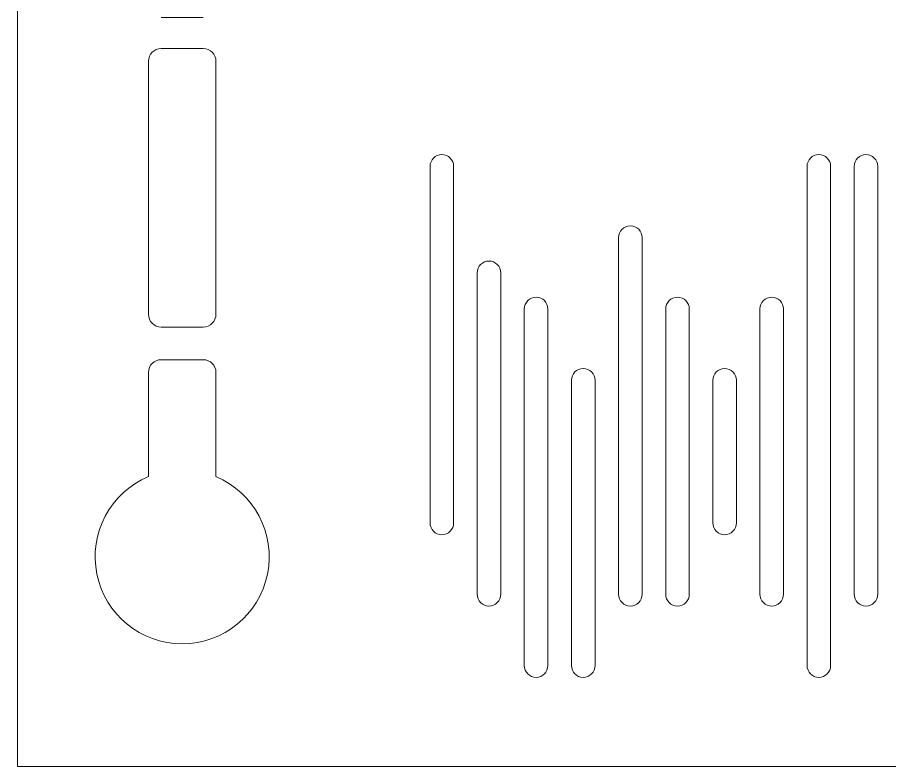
# Model space of a CAD drawing. Header units: metres. Extents: x -2538 to 7610, y -1082 to -498.
# Drawn here: x 6413.6 to 6694.2, y -1081.9 to -840.8 of the extents above; entities that cross this region are included whole.
import ezdxf

# ---------------------------------------------------------------- set-up
doc = ezdxf.new("R2010")
doc.units = ezdxf.units.M
doc.linetypes.add('AUSGEZOGEN', pattern=[0])
doc.layers.add('Standard', color=7, linetype='AUSGEZOGEN', lineweight=25)

msp = doc.modelspace()

# ---------------------------------------------------------------- linework, layer by layer
at = {"layer": 'Standard', "color": 7, "linetype": 'AUSGEZOGEN', "lineweight": 13}
for p, q in [((6459.87, -840.79), (6473.4, -840.79)), ((6459.87, -850.79), (6473.4, -850.79)), ((6455.77, -936.33), (6455.77, -854.89)), ((6477.5, -936.33), (6477.5, -854.89)), ((6546.38, -1003.47), (6546.38, -888.71)), ((6553.96, -888.71), (6553.96, -1003.47)), ((6667.66, -1049.37), (6667.66, -888.71)), ((6675.24, -888.71), (6675.24, -1049.37)), ((6682.82, -1026.42), (6682.82, -888.71)), ((6690.4, -888.71), (6690.4, -1026.42)), ((6607.02, -1026.42), (6607.02, -911.66)), ((6614.6, -911.66), (6614.6, -1026.42)), ((6561.54, -1026.42), (6561.54, -922.97)), ((6569.12, -922.97), (6569.12, -1026.42)), ((6576.7, -1049.37), (6576.7, -934.61)), ((6584.28, -934.61), (6584.28, -1049.37)), ((6622.18, -1026.42), (6622.18, -934.61)), ((6629.76, -934.61), (6629.76, -1026.42)), ((6652.5, -1026.42), (6652.5, -934.61)), ((6660.08, -934.61), (6660.08, -1026.42)), ((6459.87, -940.43), (6473.4, -940.43)), ((6459.87, -950.93), (6473.4, -950.93)), ((6455.77, -988.57), (6455.77, -955.04)), ((6477.5, -988.57), (6477.5, -955.04)), ((6591.86, -1049.37), (6591.86, -957.56)), ((6599.44, -957.56), (6599.44, -1049.37)), ((6637.34, -1003.47), (6637.34, -957.56)), ((6644.92, -957.56), (6644.92, -1003.47))]:
    msp.add_line(p, q, dxfattribs=at)
msp.add_lwpolyline([(6413.64, -1081.87), (6975.64, -1081.87), (6975.64, -519.87), (6413.64, -519.87), (6413.64, -1081.87)], close=True, dxfattribs=at)
for centre, radius, start, end in [((6459.87, -854.89), 4.1, 90, 180), ((6473.4, -854.89), 4.1, 0, 90), ((6550.17, -888.71), 3.79, 0, 180), ((6671.45, -888.71), 3.79, 0, 180), ((6686.61, -888.71), 3.79, 0, 180), ((6610.81, -911.66), 3.79, 0, 180), ((6565.33, -922.97), 3.79, 0, 180), ((6580.49, -934.61), 3.79, 0, 180), ((6625.97, -934.61), 3.79, 0, 180), ((6656.29, -934.61), 3.79, 0, 180), ((6459.87, -936.33), 4.1, 180, 270), ((6473.4, -936.33), 4.1, 270, 0), ((6459.87, -955.04), 4.1, 90, 180), ((6473.4, -955.04), 4.1, 0, 90), ((6595.65, -957.56), 3.79, 0, 180), ((6641.13, -957.56), 3.79, 0, 180), ((6466.64, -1014.37), 28, 112.838, 67.162), ((6550.17, -1003.47), 3.79, 180, 0), ((6641.13, -1003.47), 3.79, 180, 0), ((6565.33, -1026.42), 3.79, 180, 0), ((6610.81, -1026.42), 3.79, 180, 0), ((6625.97, -1026.42), 3.79, 180, 0), ((6656.29, -1026.42), 3.79, 180, 0), ((6686.61, -1026.42), 3.79, 180, 0), ((6580.49, -1049.37), 3.79, 180, 0), ((6595.65, -1049.37), 3.79, 180, 0), ((6671.45, -1049.37), 3.79, 180, 0)]:
    msp.add_arc(centre, radius, start, end, dxfattribs=at)

doc.saveas('drawing.dxf')
